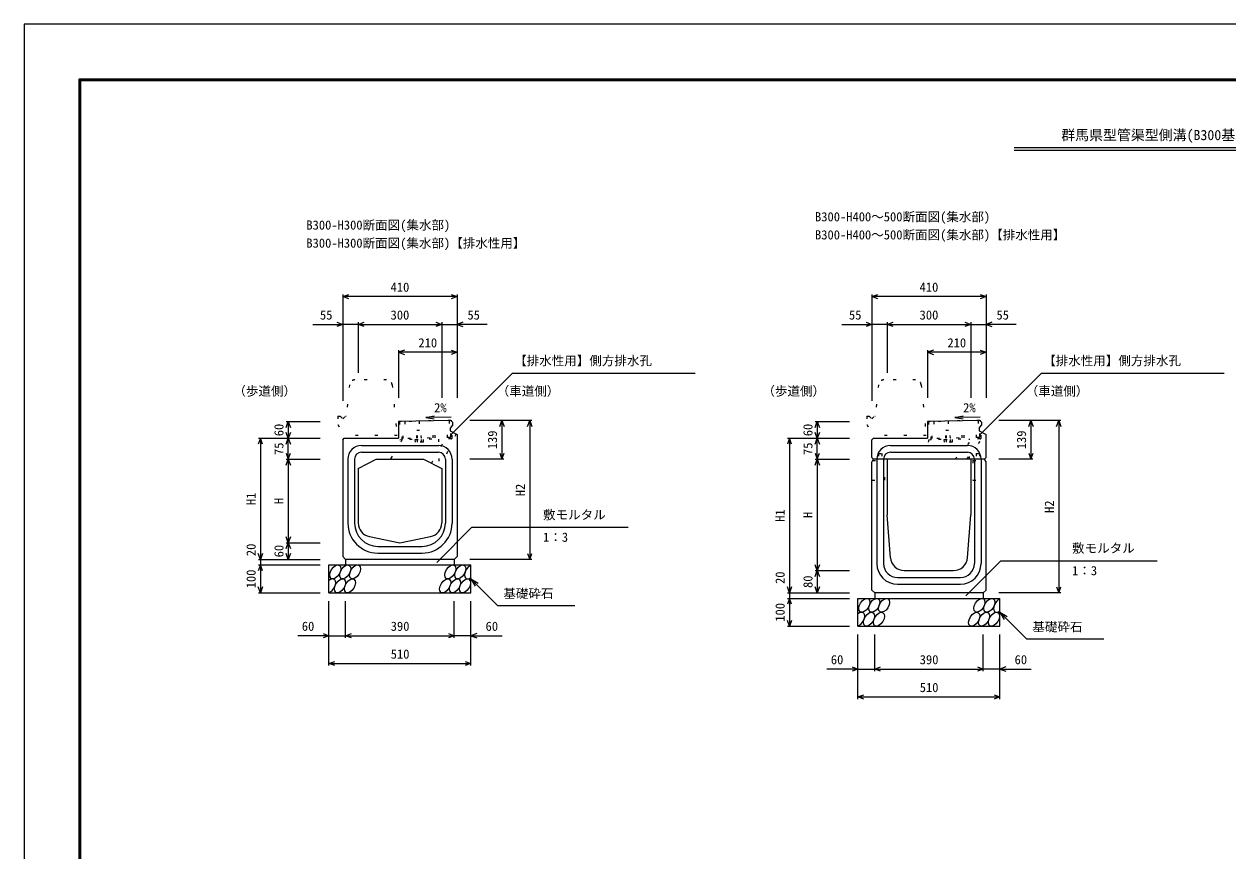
# Model space of a CAD drawing. Units: millimetres, scale not verified. Extents: x -12600 to 12600, y -5940 to 5940.
# Drawn here: x -12600 to -8276, y -2970 to 0 of the extents above; entities that cross this region are included whole.
import ezdxf
from ezdxf.enums import TextEntityAlignment as Align

# ---------------------------------------------------------------- set-up
doc = ezdxf.new("R2010")
doc.units = ezdxf.units.MM
doc.header["$LTSCALE"] = 40
doc.linetypes.add('DOTTED', pattern=[1.75, 0.25, -1.5])
for name, color, linetype, lineweight in [('0-0_DIM', 7, 'Continuous', 25), ('0-1_Defpoints', 5, 'Continuous', 25), ('0-2_HATCH', 6, 'Continuous', 25), ('0-5_OUTLINE', 3, 'Continuous', 25), ('0-6_OUTLINE2', 4, 'Continuous', 25), ('0-7_TXT', 7, 'Continuous', 25), ('0-8_WAKU', 3, 'Continuous', 25)]:
    doc.layers.add(name, color=color, linetype=linetype, lineweight=lineweight)
doc.styles.add('ＭＳ ゴシック', font='')
doc.styles.get('ＭＳ ゴシック').set_extended_font_data('MS Gothic')

msp = doc.modelspace()

# ---------------------------------------------------------------- linework, layer by layer
at = {"layer": '0-0_DIM'}
for p, q in [((-11455, -971.3), (-11455, -1352.94)), ((-11045, -978.8), (-11455, -978.8)), ((-11045, -971.3), (-11045, -1342.94)), ((-9555, -971.3), (-9555, -1352.94)), ((-9145, -978.8), (-9555, -978.8)), ((-9145, -971.3), (-9145, -1342.94)), ((-11563.38, -1078.8), (-11455, -1078.8)), ((-11400, -1078.8), (-11455, -1078.8)), ((-11400, -1071.3), (-11400, -1252.94)), ((-11400, -1078.8), (-11100, -1078.8)), ((-11100, -1071.3), (-11100, -1342.94)), ((-11100, -1078.8), (-11045, -1078.8)), ((-10936.62, -1078.8), (-11045, -1078.8)), ((-9663.38, -1078.8), (-9555, -1078.8)), ((-9500, -1078.8), (-9555, -1078.8)), ((-9500, -1071.3), (-9500, -1252.94)), ((-9500, -1078.8), (-9200, -1078.8)), ((-9200, -1071.3), (-9200, -1342.94)), ((-9200, -1078.8), (-9145, -1078.8)), ((-9036.62, -1078.8), (-9145, -1078.8)), ((-11255, -1171.3), (-11255, -1342.94)), ((-11045, -1178.8), (-11255, -1178.8)), ((-9355, -1171.3), (-9355, -1342.94)), ((-9145, -1178.8), (-9355, -1178.8)), ((-11068.17, -1476.24), (-10846.03, -1254.1)), ((-10846.03, -1254.1), (-10190.13, -1254.1)), ((-9168.17, -1476.24), (-8946.03, -1254.1)), ((-8946.03, -1254.1), (-8290.13, -1254.1)), ((-10776.5, -1423.94), (-10999, -1423.94)), ((-10884, -1423.94), (-10884, -1562.94)), ((-10784, -1423.94), (-10784, -1922.94)), ((-8876.5, -1423.94), (-9099, -1423.94)), ((-8984, -1423.94), (-8984, -1562.94)), ((-8884, -1423.94), (-8884, -2042.94)), ((-11658.5, -1427.94), (-11536, -1427.94)), ((-11651, -1427.94), (-11651, -1487.94)), ((-9758.5, -1427.94), (-9636, -1427.94)), ((-9751, -1427.94), (-9751, -1487.94)), ((-11758.5, -1487.94), (-11536, -1487.94)), ((-11751, -1487.94), (-11751, -1922.94)), ((-11651, -1562.94), (-11651, -1487.94)), ((-9858.5, -1487.94), (-9636, -1487.94)), ((-9851, -1487.94), (-9851, -2042.94)), ((-9751, -1562.94), (-9751, -1487.94)), ((-11658.5, -1562.94), (-11536, -1562.94)), ((-11651, -1562.94), (-11651, -1862.94)), ((-10876.5, -1562.94), (-10999, -1562.94)), ((-9758.5, -1562.94), (-9636, -1562.94)), ((-9751, -1562.94), (-9751, -1962.94)), ((-8976.5, -1562.94), (-9099, -1562.94)), ((-11117.89, -1933.75), (-10991.66, -1807.52)), ((-10991.66, -1807.52), (-10430.19, -1807.52)), ((-11658.5, -1862.94), (-11536, -1862.94)), ((-11651, -1862.94), (-11651, -1922.94)), ((-11758.5, -1922.94), (-11536, -1922.94)), ((-11758.5, -1942.94), (-11536, -1942.94)), ((-11751, -1922.94), (-11751, -1942.94)), ((-11751, -1942.94), (-11751, -2042.94)), ((-10776.5, -1922.94), (-10999, -1922.94)), ((-9217.89, -2053.75), (-9091.66, -1927.52)), ((-9091.66, -1927.52), (-8530.19, -1927.52)), ((-9758.5, -1962.94), (-9636, -1962.94)), ((-9751, -1962.94), (-9751, -2042.94)), ((-10995, -1992.94), (-10899.24, -2088.7)), ((-10995, -1992.94), (-10969.02, -2007.94)), ((-10995, -1992.94), (-10980, -2018.92)), ((-11758.5, -2042.94), (-11536, -2042.94)), ((-11505, -2304.31), (-11505, -2072.94)), ((-11445, -2204.31), (-11445, -2072.94)), ((-11055, -2204.31), (-11055, -2072.94)), ((-10995, -2304.31), (-10995, -2072.94)), ((-9858.5, -2042.94), (-9636, -2042.94)), ((-9858.5, -2062.94), (-9636, -2062.94)), ((-9851, -2042.94), (-9851, -2062.94)), ((-9851, -2062.94), (-9851, -2162.94)), ((-8876.5, -2042.94), (-9099, -2042.94)), ((-10899.24, -2088.7), (-10621.69, -2088.7)), ((-9095, -2112.94), (-8999.24, -2208.7)), ((-9095, -2112.94), (-9069.02, -2127.94)), ((-9095, -2112.94), (-9080, -2138.92)), ((-11505, -2196.81), (-11616.79, -2196.81)), ((-11505, -2196.81), (-11445, -2196.81)), ((-11445, -2196.81), (-11055, -2196.81)), ((-10995, -2196.81), (-11055, -2196.81)), ((-10995, -2196.81), (-10883.21, -2196.81)), ((-9858.5, -2162.94), (-9636, -2162.94)), ((-9605, -2424.31), (-9605, -2192.94)), ((-9545, -2324.31), (-9545, -2192.94)), ((-9155, -2324.31), (-9155, -2192.94)), ((-9095, -2424.31), (-9095, -2192.94)), ((-8999.24, -2208.7), (-8721.69, -2208.7)), ((-11505, -2296.81), (-10995, -2296.81)), ((-9605, -2316.81), (-9716.79, -2316.81)), ((-9605, -2316.81), (-9545, -2316.81)), ((-9545, -2316.81), (-9155, -2316.81)), ((-9095, -2316.81), (-9155, -2316.81)), ((-9095, -2316.81), (-8983.21, -2316.81)), ((-9605, -2416.81), (-9095, -2416.81))]:
    msp.add_line(p, q, dxfattribs=at)
for points in [[(-11433.86, -986.5), (-11455, -978.8), (-11433.86, -971.11)], [(-11066.14, -971.11), (-11045, -978.8), (-11066.14, -986.5)], [(-9533.86, -986.5), (-9555, -978.8), (-9533.86, -971.11)], [(-9166.14, -971.11), (-9145, -978.8), (-9166.14, -986.5)], [(-11476.14, -1071.11), (-11455, -1078.8), (-11476.14, -1086.5)], [(-11378.86, -1086.5), (-11400, -1078.8), (-11378.86, -1071.11)], [(-11121.14, -1071.11), (-11100, -1078.8), (-11121.14, -1086.5)], [(-11023.86, -1071.11), (-11045, -1078.8), (-11023.86, -1086.5)], [(-9576.14, -1071.11), (-9555, -1078.8), (-9576.14, -1086.5)], [(-9478.86, -1086.5), (-9500, -1078.8), (-9478.86, -1071.11)], [(-9221.14, -1071.11), (-9200, -1078.8), (-9221.14, -1086.5)], [(-9123.86, -1071.11), (-9145, -1078.8), (-9123.86, -1086.5)], [(-11233.86, -1171.11), (-11255, -1178.8), (-11233.86, -1186.5)], [(-11066.14, -1171.11), (-11045, -1178.8), (-11066.14, -1186.5)], [(-9333.86, -1171.11), (-9355, -1178.8), (-9333.86, -1186.5)], [(-9166.14, -1171.11), (-9145, -1178.8), (-9166.14, -1186.5)], [(-10891.7, -1445.09), (-10884, -1423.94), (-10876.3, -1445.09)], [(-10791.7, -1445.09), (-10784, -1423.94), (-10776.3, -1445.09)], [(-8991.7, -1445.09), (-8984, -1423.94), (-8976.3, -1445.09)], [(-8891.7, -1445.09), (-8884, -1423.94), (-8876.3, -1445.09)], [(-11658.7, -1449.09), (-11651, -1427.94), (-11643.3, -1449.09)], [(-11643.3, -1466.8), (-11651, -1487.94), (-11658.7, -1466.8)], [(-9758.7, -1449.09), (-9751, -1427.94), (-9743.3, -1449.09)], [(-9743.3, -1466.8), (-9751, -1487.94), (-9758.7, -1466.8)], [(-11743.3, -1509.09), (-11751, -1487.94), (-11758.7, -1509.09)], [(-11658.7, -1509.09), (-11651, -1487.94), (-11643.3, -1509.09)], [(-9843.3, -1509.09), (-9851, -1487.94), (-9858.7, -1509.09)], [(-9758.7, -1509.09), (-9751, -1487.94), (-9743.3, -1509.09)], [(-11658.7, -1541.8), (-11651, -1562.94), (-11643.3, -1541.8)], [(-10891.7, -1541.8), (-10884, -1562.94), (-10876.3, -1541.8)], [(-9758.7, -1541.8), (-9751, -1562.94), (-9743.3, -1541.8)], [(-8991.7, -1541.8), (-8984, -1562.94), (-8976.3, -1541.8)], [(-11658.7, -1584.09), (-11651, -1562.94), (-11643.3, -1584.09)], [(-9758.7, -1584.09), (-9751, -1562.94), (-9743.3, -1584.09)], [(-11643.3, -1841.8), (-11651, -1862.94), (-11658.7, -1841.8)], [(-11743.3, -1901.8), (-11751, -1922.94), (-11758.7, -1901.8)], [(-11658.7, -1884.09), (-11651, -1862.94), (-11643.3, -1884.09)], [(-11643.3, -1901.8), (-11651, -1922.94), (-11658.7, -1901.8)], [(-10791.7, -1901.8), (-10784, -1922.94), (-10776.3, -1901.8)], [(-11743.3, -1964.09), (-11751, -1942.94), (-11758.7, -1964.09)], [(-9743.3, -1941.8), (-9751, -1962.94), (-9758.7, -1941.8)], [(-9758.7, -1984.09), (-9751, -1962.94), (-9743.3, -1984.09)], [(-11743.3, -2021.8), (-11751, -2042.94), (-11758.7, -2021.8)], [(-9843.3, -2021.8), (-9851, -2042.94), (-9858.7, -2021.8)], [(-9743.3, -2021.8), (-9751, -2042.94), (-9758.7, -2021.8)], [(-8891.7, -2021.8), (-8884, -2042.94), (-8876.3, -2021.8)], [(-9843.3, -2084.09), (-9851, -2062.94), (-9858.7, -2084.09)], [(-9843.3, -2141.8), (-9851, -2162.94), (-9858.7, -2141.8)], [(-11526.14, -2189.11), (-11505, -2196.81), (-11526.14, -2204.5)], [(-11423.86, -2204.5), (-11445, -2196.81), (-11423.86, -2189.11)], [(-11076.14, -2189.11), (-11055, -2196.81), (-11076.14, -2204.5)], [(-10973.86, -2189.11), (-10995, -2196.81), (-10973.86, -2204.5)], [(-11483.86, -2304.5), (-11505, -2296.81), (-11483.86, -2289.11)], [(-11016.14, -2289.11), (-10995, -2296.81), (-11016.14, -2304.5)], [(-9626.14, -2309.11), (-9605, -2316.81), (-9626.14, -2324.5)], [(-9523.86, -2324.5), (-9545, -2316.81), (-9523.86, -2309.11)], [(-9176.14, -2309.11), (-9155, -2316.81), (-9176.14, -2324.5)], [(-9073.86, -2309.11), (-9095, -2316.81), (-9073.86, -2324.5)], [(-9583.86, -2424.5), (-9605, -2416.81), (-9583.86, -2409.11)], [(-9116.14, -2409.11), (-9095, -2416.81), (-9116.14, -2424.5)]]:
    msp.add_lwpolyline(points, dxfattribs=at)
at = {"layer": '0-1_Defpoints'}
msp.add_lwpolyline([(-12600, -5940), (-4200, -5940), (-4200, 0), (-12600, 0)], close=True, dxfattribs=at)
at = {"layer": '0-2_HATCH', "linetype": 'DOTTED'}
for p, q in [((-11067.54, -1424.08), (-11244, -1427.72)), ((-11186.76, -1487.55), (-11188.01, -1426.57)), ((-11181.02, -1426.42), (-11179.76, -1487.41)), ((-11130.77, -1486.4), (-11132.03, -1425.41)), ((-11123.77, -1486.25), (-11125.03, -1425.27)), ((-11078.78, -1485.33), (-11080.04, -1424.34)), ((-11073.04, -1424.2), (-11071.78, -1485.18)), ((-11068.54, -1424.1), (-11064.04, -1424.01)), ((-11067.37, -1480.59), (-11068.54, -1424.1)), ((-11062.75, -1486.5), (-11064.04, -1424.01)), ((-9167.54, -1424.08), (-9344, -1427.72)), ((-9286.76, -1487.55), (-9288.01, -1426.57)), ((-9281.02, -1426.42), (-9279.76, -1487.41)), ((-9230.77, -1486.4), (-9232.03, -1425.41)), ((-9223.77, -1486.25), (-9225.03, -1425.27)), ((-9178.78, -1485.33), (-9180.04, -1424.34)), ((-9173.04, -1424.2), (-9171.78, -1485.18)), ((-9168.54, -1424.1), (-9164.04, -1424.01)), ((-9167.37, -1480.59), (-9168.54, -1424.1)), ((-9162.75, -1486.5), (-9164.04, -1424.01)), ((-11241.65, -1493.19), (-11243, -1427.7)), ((-11238.75, -1488.62), (-11240, -1427.64)), ((-11233, -1427.49), (-11231.75, -1488.48)), ((-11173.13, -1487.27), (-11173.73, -1458.28)), ((-9341.65, -1493.19), (-9343, -1427.7)), ((-9338.75, -1488.62), (-9340, -1427.64)), ((-9333, -1427.49), (-9331.75, -1488.48)), ((-9273.13, -1487.27), (-9273.73, -1458.28)), ((-11071.78, -1485.18), (-11241.74, -1488.69)), ((-11065.69, -1489.56), (-11241.65, -1493.19)), ((-11187.96, -1492.08), (-11187.76, -1502.08)), ((-11174.11, -1491.79), (-11173.9, -1501.79)), ((-9171.78, -1485.18), (-9341.74, -1488.69)), ((-9165.69, -1489.56), (-9341.65, -1493.19)), ((-9287.96, -1492.08), (-9287.76, -1502.08)), ((-9274.11, -1491.79), (-9273.9, -1501.79))]:
    msp.add_line(p, q, dxfattribs=at)
for points in [[(-11244, -1427.72), (-11252, -1427.89), (-11250.66, -1492.87), (-11241.66, -1492.69)], [(-11189.13, -1487.6), (-11189.72, -1458.61), (-11173.73, -1458.28)], [(-9344, -1427.72), (-9352, -1427.89), (-9350.66, -1492.87), (-9341.66, -1492.69)], [(-9289.13, -1487.6), (-9289.72, -1458.61), (-9273.73, -1458.28)]]:
    msp.add_lwpolyline(points, dxfattribs=at)
for points in [[(-11194.89, -1492.22), (-11167.18, -1491.65), (-11166.97, -1501.65), (-11194.68, -1502.22)], [(-9294.89, -1492.22), (-9267.18, -1491.65), (-9266.97, -1501.65), (-9294.68, -1502.22)]]:
    msp.add_lwpolyline(points, close=True, dxfattribs=at)
for centre, radius in [((-11071.87, -1480.68), 4.5), ((-11065.75, -1486.56), 3), ((-9171.87, -1480.68), 4.5), ((-9165.75, -1486.56), 3)]:
    msp.add_arc(centre, radius, 271.18119, 1.18119, dxfattribs=at)
at = {"layer": '0-2_HATCH'}
for centre in [(-11482.11, -1967.94), (-11446.63, -1967.94), (-11411.16, -1967.94), (-11068.95, -1967.94), (-11033.48, -1967.94), (-11465.23, -2017.94), (-11429.75, -2017.94), (-11087.55, -2017.94), (-11052.07, -2017.94), (-11016.59, -2017.94), (-9582.11, -2087.94), (-9546.63, -2087.94), (-9511.16, -2087.94), (-9168.95, -2087.94), (-9133.48, -2087.94), (-9565.23, -2137.94), (-9529.75, -2137.94), (-9187.55, -2137.94), (-9152.07, -2137.94), (-9116.59, -2137.94)]:
    msp.add_ellipse(centre, major_axis=(14.54, 23.54), ratio=0.5792, dxfattribs=at)
for centre, start_param, end_param in [((-10998, -1967.94), 0.6666252, 4.1103269), ((-11500.7, -2017.94), 3.7419964, 7.318141), ((-9098, -2087.94), 0.6666252, 4.1103269), ((-9600.7, -2137.94), 3.7419964, 7.318141)]:
    msp.add_ellipse(centre, major_axis=(14.54, 23.54), ratio=0.5792, start_param=start_param, end_param=end_param, dxfattribs=at)
at = {"layer": '0-5_OUTLINE', "linetype": 'DOTTED'}
for p, q in [((-11431.81, -1295.99), (-11443, -1407.94)), ((-11298.1, -1277.94), (-11411.9, -1277.94)), ((-11278.2, -1295.95), (-11260, -1477.94)), ((-9531.81, -1295.99), (-9543, -1407.94)), ((-9398.1, -1277.94), (-9511.9, -1277.94)), ((-9378.2, -1295.95), (-9360, -1477.94)), ((-11473, -1407.94), (-11473, -1437.94)), ((-11473, -1407.94), (-11465, -1407.94)), ((-9573, -1407.94), (-9573, -1437.94)), ((-9573, -1407.94), (-9565, -1407.94)), ((-11473, -1437.94), (-11450, -1477.94)), ((-9573, -1437.94), (-9550, -1477.94)), ((-11260, -1477.94), (-11450, -1477.94)), ((-9360, -1477.94), (-9550, -1477.94))]:
    msp.add_line(p, q, dxfattribs=at)
at = {"layer": '0-5_OUTLINE'}
for p, q in [((-11067, -1424.07), (-11255, -1427.94)), ((-11067, -1424.07), (-11061, -1429.94)), ((-9167, -1424.07), (-9355, -1427.94)), ((-9167, -1424.07), (-9161, -1429.94)), ((-11255, -1427.94), (-11255, -1487.94)), ((-11061, -1440.94), (-11070, -1450.94)), ((-11070, -1450.94), (-11070, -1460.94)), ((-11070, -1460.94), (-11045, -1473.94)), ((-11061, -1429.94), (-11061, -1440.94)), ((-9355, -1427.94), (-9355, -1487.94)), ((-9170, -1450.94), (-9161, -1440.94)), ((-9170, -1450.94), (-9170, -1460.94)), ((-9170, -1460.94), (-9145, -1473.94)), ((-9161, -1429.94), (-9161, -1440.94)), ((-11455, -1492.94), (-11450, -1487.94)), ((-11455, -1492.94), (-11455, -1912.94)), ((-11450, -1487.94), (-11255, -1487.94)), ((-11045, -1473.94), (-11045, -1912.94)), ((-9555, -1493.94), (-9549, -1487.94)), ((-9555, -1556.94), (-9555, -1493.94)), ((-9549, -1487.94), (-9355, -1487.94)), ((-9145, -1556.94), (-9145, -1473.94)), ((-11400, -1596.94), (-11335, -1562.94)), ((-11400, -1596.94), (-11400, -1791.95)), ((-11335, -1562.94), (-11165, -1562.94)), ((-11165, -1562.94), (-11100, -1596.94)), ((-11100, -1596.94), (-11100, -1791.95)), ((-9555, -1556.94), (-9549, -1562.94)), ((-9550, -1562.94), (-9555, -1572.94)), ((-9555, -2032.94), (-9555, -1572.94)), ((-9150, -1562.94), (-9550, -1562.94)), ((-9500, -1562.94), (-9500, -1762.94)), ((-9200, -1562.94), (-9200, -1762.94)), ((-9151, -1562.94), (-9145, -1556.94)), ((-9145, -1572.94), (-9150, -1562.94)), ((-9145, -2032.94), (-9145, -1572.94)), ((-9488.47, -1916.68), (-9500, -1762.94)), ((-9211.53, -1916.68), (-9200, -1762.94)), ((-11359.81, -1840.98), (-11250, -1862.94)), ((-11250, -1862.94), (-11140.19, -1840.98)), ((-11505, -1942.94), (-10995, -1942.94)), ((-11505, -2042.94), (-11505, -1942.94)), ((-11455, -1912.94), (-11445, -1922.94)), ((-11055, -1922.94), (-11445, -1922.94)), ((-11445, -1922.94), (-11445, -1942.94)), ((-11055, -1922.94), (-11045, -1912.94)), ((-11055, -1922.94), (-11055, -1942.94)), ((-10995, -2042.94), (-10995, -1942.94)), ((-9438.61, -1962.94), (-9261.39, -1962.94)), ((-11505, -2042.94), (-10995, -2042.94)), ((-9605, -2062.94), (-9095, -2062.94)), ((-9605, -2162.94), (-9605, -2062.94)), ((-9545, -2042.94), (-9555, -2032.94)), ((-9155, -2042.94), (-9545, -2042.94)), ((-9545, -2042.94), (-9545, -2062.94)), ((-9155, -2042.94), (-9145, -2032.94)), ((-9155, -2042.94), (-9155, -2062.94)), ((-9095, -2162.94), (-9095, -2062.94)), ((-9605, -2162.94), (-9095, -2162.94))]:
    msp.add_line(p, q, dxfattribs=at)
at = {"layer": '0-5_OUTLINE', "linetype": 'DOTTED'}
for points in [[(-11465, -1407.94), (-11455, -1417.94), (-11445, -1407.94), (-11443, -1407.94)], [(-9565, -1407.94), (-9555, -1417.94), (-9545, -1407.94), (-9543, -1407.94)]]:
    msp.add_lwpolyline(points, dxfattribs=at)
for centre, start, end in [((-11411.9, -1297.94), 90, 174.40835), ((-11298.1, -1297.94), 4.08463, 90), ((-9511.9, -1297.94), 90, 174.40835), ((-9398.1, -1297.94), 4.08463, 90)]:
    msp.add_arc(centre, 20, start, end, dxfattribs=at)
at = {"layer": '0-5_OUTLINE'}
for centre, start, end in [((-11350, -1791.95), 180, 258.69007), ((-11150, -1791.95), 281.30993, 0), ((-9438.61, -1912.94), 184.28915, 270), ((-9261.39, -1912.94), 270, 355.71085)]:
    msp.add_arc(centre, 50, start, end, dxfattribs=at)
at = {"layer": '0-6_OUTLINE2', "linetype": 'DOTTED'}
for p, q in [((-11136.44, -1577.88), (-11070, -1460.94)), ((-9256.89, -1562.94), (-9168.53, -1461.71)), ((-11242.07, -1492.69), (-11284.43, -1562.94)), ((-11111.78, -1490.51), (-11109.85, -1591.79)), ((-11048.71, -1472.01), (-11106.32, -1593.64)), ((-9350.67, -1492.37), (-9370, -1562.94)), ((-9214.35, -1562.94), (-9146.63, -1473.09)), ((-9205, -1562.94), (-9205, -1490.37)), ((-9531.5, -1542.44), (-9519.5, -1542.44)), ((-9531.5, -1542.44), (-9531.5, -1567.44)), ((-9519.5, -1542.44), (-9519.5, -1567.44)), ((-9180.5, -1542.44), (-9168.5, -1542.44)), ((-9180.5, -1542.44), (-9180.5, -1567.44)), ((-9168.5, -1542.44), (-9168.5, -1567.44)), ((-9552.25, -1567.44), (-9508, -1567.44)), ((-9192, -1567.44), (-9147.75, -1567.44)), ((-9192, -1567.44), (-9192, -1637.94)), ((-9192, -1637.94), (-9145, -1637.94))]:
    msp.add_line(p, q, dxfattribs=at)
at = {"layer": '0-6_OUTLINE2'}
for p, q in [((-11388, -1513.94), (-11112, -1513.94)), ((-11388, -1537.94), (-11112, -1537.94)), ((-9488, -1513.94), (-9212, -1513.94)), ((-9488, -1537.94), (-9212, -1537.94)), ((-11437, -1562.94), (-11437, -1792.94)), ((-11413, -1562.94), (-11413, -1792.94)), ((-11087, -1562.94), (-11087, -1792.94)), ((-11063, -1562.94), (-11063, -1792.94)), ((-9537, -1562.94), (-9537, -1937.94)), ((-9513, -1562.94), (-9513, -1937.94)), ((-9187, -1562.94), (-9187, -1937.94)), ((-9163, -1562.94), (-9163, -1937.94)), ((-11330, -1875.94), (-11170, -1875.94)), ((-11330, -1899.94), (-11170, -1899.94)), ((-9463, -1987.94), (-9237, -1987.94)), ((-9463, -2011.94), (-9237, -2011.94))]:
    msp.add_line(p, q, dxfattribs=at)
at = {"layer": '0-6_OUTLINE2', "linetype": 'DOTTED'}
msp.add_lwpolyline([(-9555, -1637.94), (-9508, -1637.94), (-9508, -1567.44)], dxfattribs=at)
at = {"layer": '0-6_OUTLINE2'}
for centre, radius, start, end in [((-11388, -1562.94), 49, 90, 180), ((-11388, -1562.94), 25, 90, 180), ((-11112, -1562.94), 49, 0, 90), ((-11112, -1562.94), 25, 0, 90), ((-9488, -1562.94), 49, 90, 180), ((-9488, -1562.94), 25, 90, 180), ((-9212, -1562.94), 49, 0, 90), ((-9212, -1562.94), 25, 0, 90), ((-11330, -1792.94), 107, 180, 270), ((-11330, -1792.94), 83, 180, 270), ((-11170, -1792.94), 83, 270, 0), ((-11170, -1792.94), 107, 270, 0), ((-9463, -1937.94), 74, 180, 270), ((-9463, -1937.94), 50, 180, 270), ((-9237, -1937.94), 50, 270, 0), ((-9237, -1937.94), 74, 270, 0)]:
    msp.add_arc(centre, radius, start, end, dxfattribs=at)
at = {"layer": '0-7_TXT'}
for p, q in [((-9044.18, -442.8), (-7755.82, -442.8)), ((-9044.18, -452.4), (-7755.82, -452.4)), ((-11156.83, -1413.5), (-11127.19, -1418.15)), ((-9256.83, -1413.5), (-9227.19, -1418.15))]:
    msp.add_line(p, q, dxfattribs=at)
for points in [[(-11066.41, -1411.78), (-11156.83, -1413.5), (-11127.39, -1407.73)], [(-9166.41, -1411.78), (-9256.83, -1413.5), (-9227.39, -1407.73)]]:
    msp.add_lwpolyline(points, dxfattribs=at)
at = {"layer": '0-8_WAKU', "lineweight": 50}
msp.add_lwpolyline([(-12400, -5740), (-4400, -5740), (-4400, -200), (-12400, -200)], close=True, dxfattribs=at)

# ---------------------------------------------------------------- texts
at = {"layer": '0-0_DIM', "style": 'ＭＳ ゴシック'}
for s, p in [('410', (-11283.75, -971.3)), ('410', (-9383.75, -971.3)), ('55', (-11537.34, -1071.3)), ('300', (-11283.75, -1071.3)), ('55', (-11007.66, -1071.3)), ('55', (-9637.34, -1071.3)), ('300', (-9383.75, -1071.3)), ('55', (-9107.66, -1071.3)), ('210', (-11183.75, -1171.3)), ('210', (-9283.75, -1171.3)), ('【排水性用】側方排水孔', (-10839.84, -1235.36)), ('【排水性用】側方排水孔', (-8939.84, -1235.36)), ('（歩道側）', (-11848.39, -1344.65)), ('（車道側）', (-10902.57, -1344.65)), ('（歩道側）', (-9948.39, -1344.65)), ('（車道側）', (-9002.57, -1344.65)), ('敷モルタル', (-10736.06, -1788.78)), ('1：3', (-10736.06, -1869.47)), ('敷モルタル', (-8836.06, -1908.78)), ('1：3', (-8836.06, -1989.47)), ('基礎砕石', (-10878.68, -2071.53)), ('60', (-11602.5, -2189.31)), ('390', (-11283.22, -2189.31)), ('60', (-10942.5, -2189.31)), ('基礎砕石', (-8978.68, -2191.53)), ('510', (-11283.22, -2289.31)), ('60', (-9702.5, -2309.31)), ('390', (-9383.22, -2309.31)), ('60', (-9042.5, -2309.31)), ('510', (-9383.22, -2409.31))]:
    msp.add_text(s, height=32.99, dxfattribs=at).set_placement(p, align=Align.BOTTOM_LEFT)
for s, p in [('60', (-11658.5, -1480.44)), ('139', (-10891.5, -1527.19)), ('60', (-9758.5, -1480.44)), ('139', (-8991.5, -1527.19)), ('75', (-11658.5, -1547.94)), ('75', (-9758.5, -1547.94)), ('H1', (-11758.5, -1727.94)), ('H2', (-10791.5, -1695.94)), ('H', (-11658.5, -1724.19)), ('H2', (-8891.5, -1755.94)), ('H1', (-9858.5, -1787.94)), ('H', (-9758.5, -1774.19)), ('20', (-11758.5, -1911.13)), ('60', (-11658.5, -1915.44)), ('100', (-11758.5, -2026.69)), ('20', (-9858.5, -2011.13)), ('80', (-9758.5, -2025.44)), ('100', (-9858.5, -2146.69))]:
    msp.add_text(s, height=32.99, rotation=90, dxfattribs=at).set_placement(p, align=Align.BOTTOM_LEFT)
at = {"layer": '0-7_TXT', "style": 'ＭＳ ゴシック'}
for s, height, p in [('群馬県型管渠型側溝(B300基本型・集水部)', 36.66, (-8875, -427.8)), ('B300-H400～500断面図(集水部)', 32.99, (-9759.34, -718.5)), ('B300-H300断面図(集水部)', 32.99, (-11586.24, -748.2)), ('B300-H300断面図(集水部)【排水性用】', 32.99, (-11586.24, -813.07)), ('B300-H400～500断面図(集水部)【排水性用】', 32.99, (-9759.34, -783.38)), ('2%', 32.99, (-11127.26, -1404.17)), ('2%', 32.99, (-9227.26, -1404.17))]:
    msp.add_text(s, height=height, dxfattribs=at).set_placement(p, align=Align.BOTTOM_LEFT)

doc.saveas('drawing.dxf')
